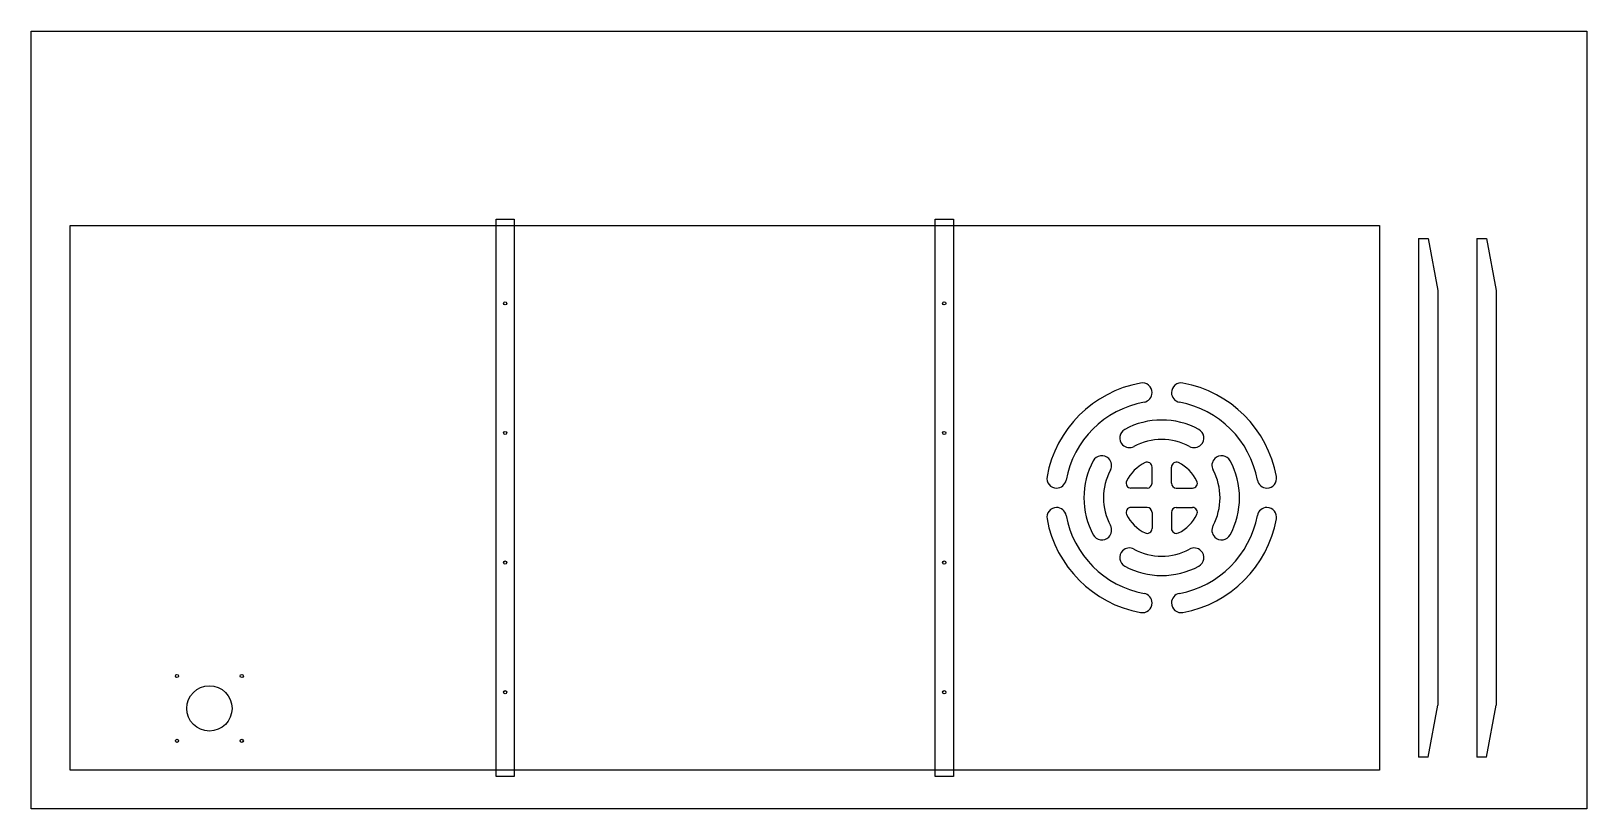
# Model space of a CAD drawing. Extents: x 0 to 60, y 0 to 30.
import ezdxf

# ---------------------------------------------------------------- set-up
doc = ezdxf.new("R2010")
doc.units = 0
doc.header["$LTSCALE"] = 21.5596
doc.header["$MEASUREMENT"] = 0
for name, color, linetype in [('0_WOOD', 7, 'Continuous'), ('3_250BIT_200DEP', 7, 'Continuous'), ('6_125BIT_750DEP', 7, 'Continuous'), ('7_250BIT_750OUTLINE', 7, 'Continuous'), ('8_250BIT_750TAB', 7, 'Continuous')]:
    doc.layers.add(name, color=color, linetype=linetype)

msp = doc.modelspace()

# ---------------------------------------------------------------- linework, layer by layer
at = {"layer": '0_WOOD', "linetype": 'Continuous'}
for p, q in [((0, 30), (60, 30)), ((0, 0), (0, 30)), ((60, 30), (60, 0)), ((60, 0), (0, 0))]:
    msp.add_line(p, q, dxfattribs=at)
at = {"layer": '3_250BIT_200DEP', "linetype": 'Continuous'}
for p, q in [((17.933, 1.25), (17.933, 22.75)), ((17.933, 22.75), (18.633, 22.75)), ((18.633, 22.75), (18.633, 1.25)), ((34.867, 1.25), (34.867, 22.75)), ((34.867, 22.75), (35.567, 22.75)), ((35.567, 22.75), (35.567, 1.25)), ((18.633, 1.25), (17.933, 1.25)), ((35.567, 1.25), (34.867, 1.25))]:
    msp.add_line(p, q, dxfattribs=at)
at = {"layer": '6_125BIT_750DEP', "linetype": 'Continuous'}
for centre in [(18.283, 19.5), (35.217, 19.5), (18.283, 14.5), (35.217, 14.5), (18.283, 9.5), (35.217, 9.5), (5.625, 5.125), (8.125, 5.125), (18.283, 4.5), (35.217, 4.5), (5.625, 2.625), (8.125, 2.625)]:
    msp.add_circle(centre, 0.0625, dxfattribs=at)
at = {"layer": '7_250BIT_750OUTLINE', "linetype": 'Continuous'}
for p, q in [((1.5, 22.5), (52, 22.5)), ((1.5, 1.5), (1.5, 22.5)), ((52, 22.5), (52, 1.5)), ((53.5, 22), (53.5, 2)), ((53.5, 22), (53.875, 22)), ((53.875, 22), (54.25, 20)), ((55.75, 22), (55.75, 2)), ((55.75, 22), (56.125, 22)), ((56.125, 22), (56.5, 20)), ((54.25, 20), (54.25, 4)), ((56.5, 20), (56.5, 4)), ((53.875, 2), (54.25, 4)), ((56.125, 2), (56.5, 4)), ((53.875, 2), (53.5, 2)), ((56.125, 2), (55.75, 2)), ((52, 1.5), (1.5, 1.5))]:
    msp.add_line(p, q, dxfattribs=at)
at = {"layer": '8_250BIT_750TAB', "linetype": 'Continuous'}
for p, q in [((43.979, 16.056), (43.979, 16.056)), ((43.229, 12.562), (43.229, 13.186)), ((43.979, 12.562), (43.979, 13.186)), ((43.041, 12.375), (42.418, 12.375)), ((44.166, 12.375), (44.79, 12.375)), ((47.66, 12.375), (47.66, 12.375)), ((43.041, 11.625), (42.418, 11.625)), ((43.229, 11.438), (43.229, 10.814)), ((43.979, 11.438), (43.979, 10.814)), ((44.166, 11.625), (44.79, 11.625))]:
    msp.add_line(p, q, dxfattribs=at)
msp.add_circle((6.875, 3.875), 0.875, dxfattribs=at)
for centre, radius, start, end in [((43.604, 12), 4.5, 100.47568, 169.52432), ((42.854, 16.056), 0.375, 0, 100.47568), ((44.354, 16.056), 0.375, 79.52432, 180), ((43.604, 12), 4.5, 10.47568, 79.52432), ((43.604, 12), 3.75, 100.47568, 169.52432), ((42.854, 16.056), 0.375, 280.47568, 0), ((44.354, 16.056), 0.375, 180, 259.52432), ((43.604, 12), 3.75, 10.47568, 79.52432), ((43.604, 12), 3, 61.60155, 118.39845), ((42.356, 14.309), 0.375, 118.39845, 225), ((44.852, 14.309), 0.375, 315, 61.60155), ((42.356, 14.309), 0.375, 225, 298.39845), ((43.604, 12), 2.25, 61.60155, 118.39845), ((44.852, 14.309), 0.375, 241.60155, 315), ((43.604, 12), 3, 151.60155, 208.39845), ((41.295, 13.248), 0.375, 45, 151.60155), ((41.295, 13.248), 0.375, 331.60155, 45), ((43.604, 12), 1.5, 115.37693, 154.62307), ((43.041, 13.186), 0.188, 0, 115.37693), ((44.166, 13.186), 0.188, 64.62307, 180), ((43.604, 12), 1.5, 25.37693, 64.62307), ((45.913, 13.248), 0.375, 135, 208.39845), ((45.913, 13.248), 0.375, 28.39845, 135), ((43.604, 12), 3, 331.60155, 28.39845), ((39.548, 12.75), 0.375, 169.52432, 270), ((39.548, 12.75), 0.375, 270, 349.52432), ((43.604, 12), 2.25, 151.60155, 208.39845), ((42.418, 12.562), 0.188, 154.62307, 270), ((44.79, 12.562), 0.188, 270, 25.37693), ((43.604, 12), 2.25, 331.60155, 28.39845), ((47.66, 12.75), 0.375, 190.47568, 270), ((47.66, 12.75), 0.375, 270, 10.47568), ((43.041, 12.562), 0.188, 270, 0), ((44.166, 12.562), 0.188, 180, 270), ((39.548, 11.25), 0.375, 90, 190.47568), ((39.548, 11.25), 0.375, 10.47568, 90), ((42.418, 11.438), 0.188, 90, 205.37693), ((43.041, 11.438), 0.188, 0, 90), ((44.166, 11.438), 0.188, 90, 180), ((44.79, 11.438), 0.188, 334.62307, 90), ((47.66, 11.25), 0.375, 90, 169.52432), ((47.66, 11.25), 0.375, 349.52432, 90), ((43.604, 12), 4.5, 190.47568, 259.52432), ((43.604, 12), 3.75, 190.47568, 259.52432), ((41.295, 10.752), 0.375, 315, 28.39845), ((43.604, 12), 1.5, 205.37693, 244.62307), ((43.041, 10.814), 0.188, 244.62307, 0), ((44.166, 10.814), 0.188, 180, 295.37693), ((43.604, 12), 1.5, 295.37693, 334.62307), ((43.604, 12), 3.75, 280.47568, 349.52432), ((43.604, 12), 4.5, 280.47568, 349.52432), ((45.913, 10.752), 0.375, 151.60155, 225), ((41.295, 10.752), 0.375, 208.39845, 315), ((45.913, 10.752), 0.375, 225, 331.60155), ((42.356, 9.691), 0.375, 135, 241.60155), ((42.356, 9.691), 0.375, 61.60155, 135), ((43.604, 12), 2.25, 241.60155, 298.39845), ((44.852, 9.691), 0.375, 45, 118.39845), ((44.852, 9.691), 0.375, 298.39845, 45), ((43.604, 12), 3, 241.60155, 298.39845), ((42.854, 7.944), 0.375, 259.52432, 0), ((42.854, 7.944), 0.375, 0, 79.52432), ((44.354, 7.944), 0.375, 100.47568, 180), ((44.354, 7.944), 0.375, 180, 280.47568)]:
    msp.add_arc(centre, radius, start, end, dxfattribs=at)

doc.saveas('drawing.dxf')
